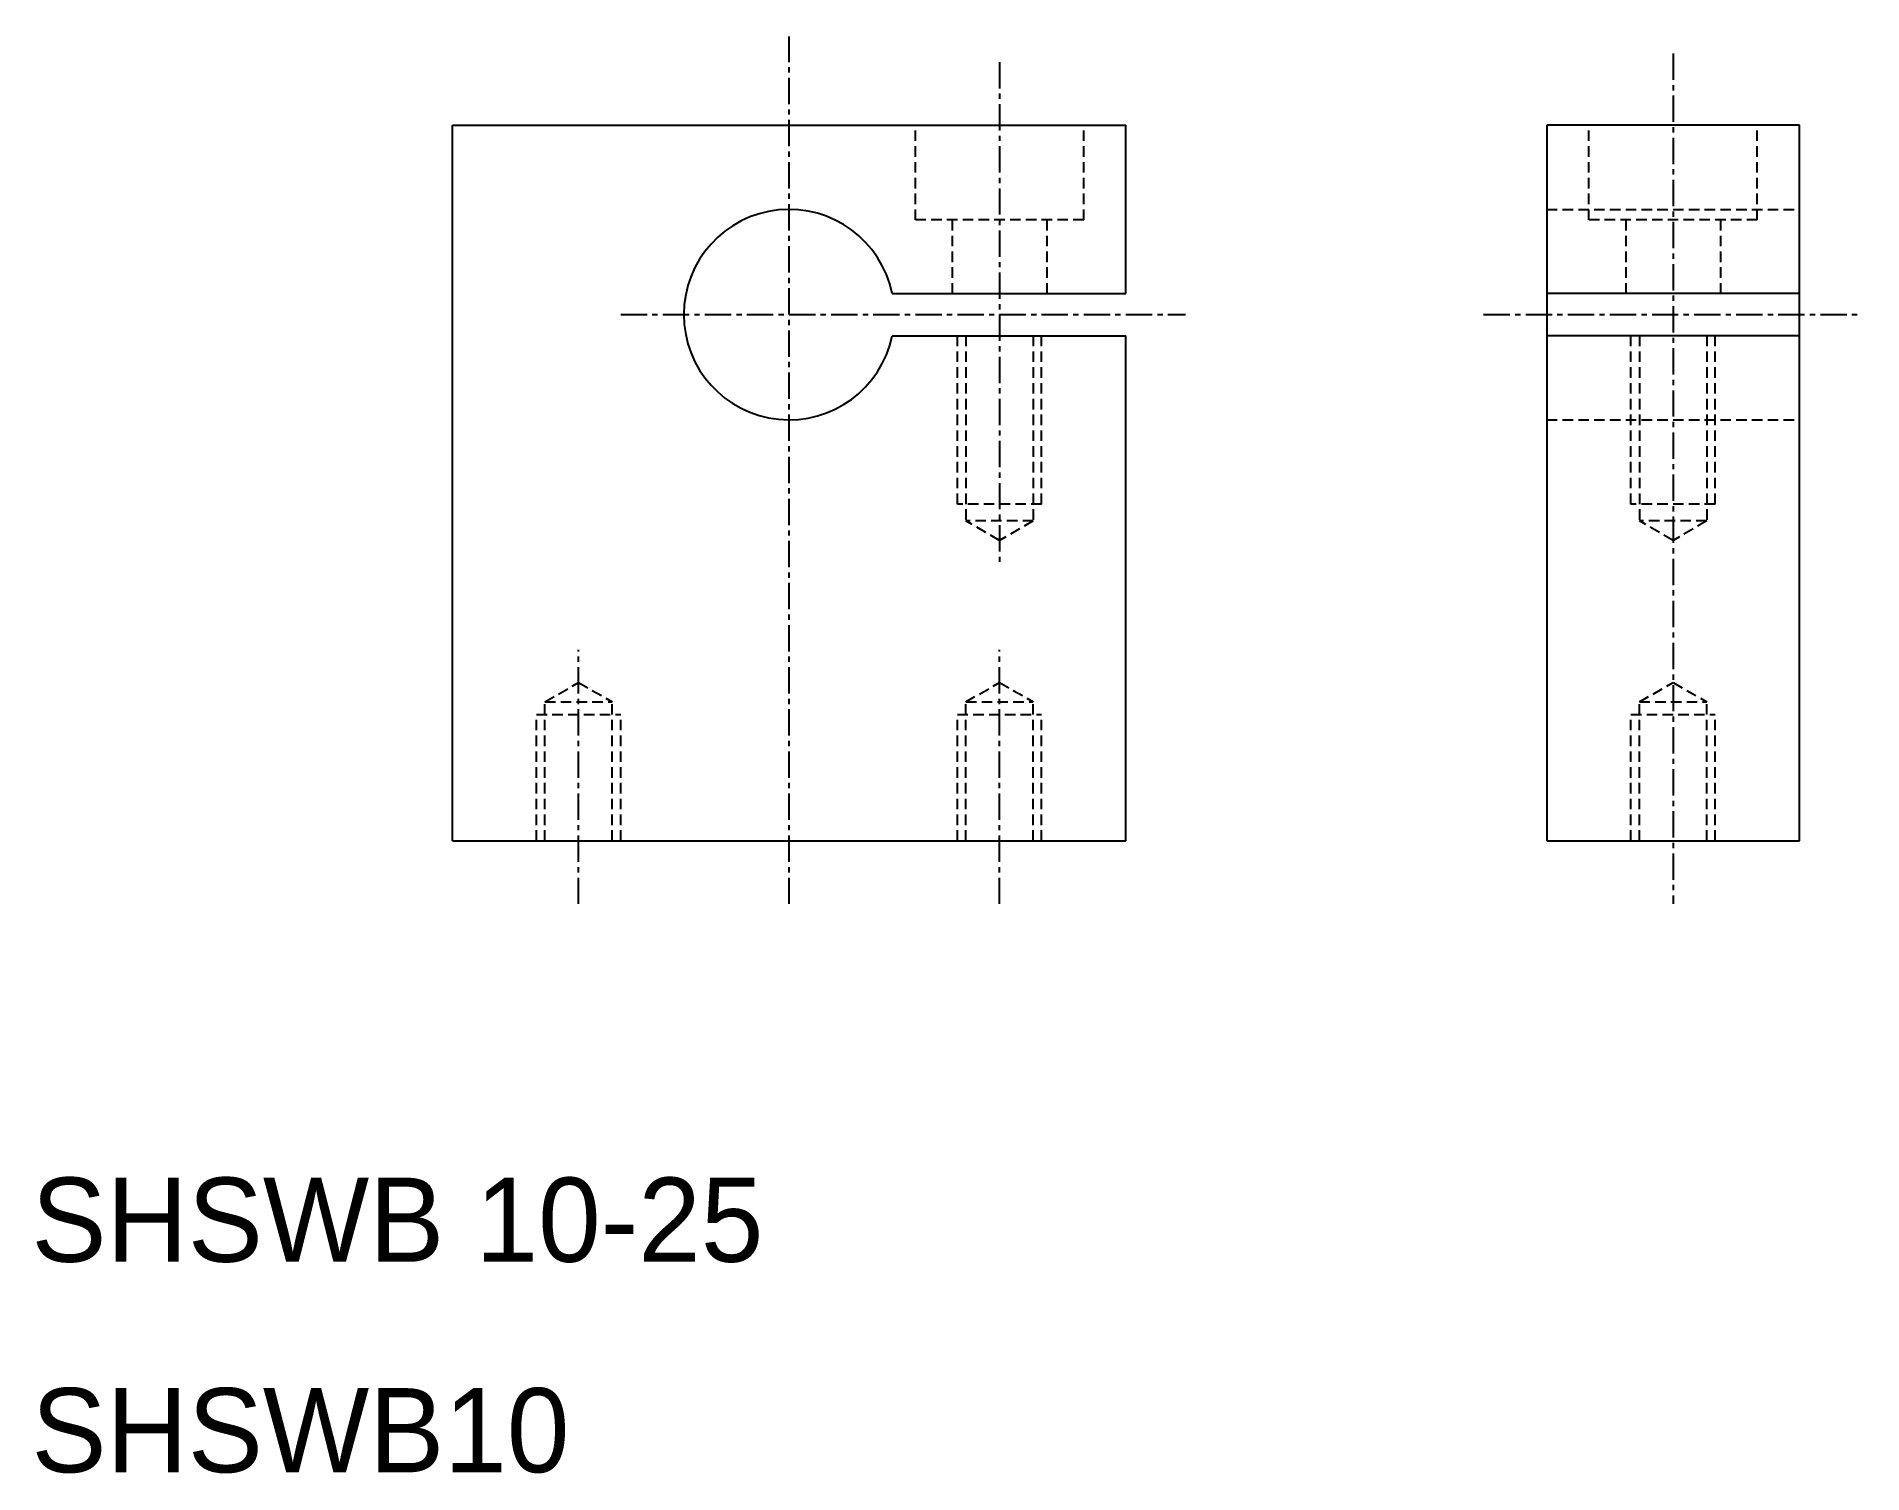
# Model space of a CAD drawing. Extents: x 10.2 to 97, y 9.9 to 78.2.
import ezdxf

# ---------------------------------------------------------------- set-up
doc = ezdxf.new("R2010")
doc.units = 0
doc.linetypes.add('CENTER', pattern=[2, 1.25, -0.25, 0.25, -0.25])
doc.linetypes.add('DASHED', pattern=[0.75, 0.5, -0.25])
doc.layers.get('0').update_dxf_attribs({"linetype": 'CONTINUOUS'})
doc.layers.add('CENTER', color=1, linetype='CENTER')

msp = doc.modelspace()

# ---------------------------------------------------------------- linework, layer by layer
at = {"color": 7, "linetype": 'CONTINUOUS'}
for p, q in [((30, 40), (30, 74)), ((30, 74), (62, 74)), ((62, 66), (62, 74)), ((82, 74), (82, 40)), ((94, 74), (82, 74)), ((94, 40), (94, 74)), ((50.899, 66), (62, 66)), ((94, 66), (82, 66)), ((50.899, 64), (62, 64)), ((62, 40), (62, 64)), ((94, 64), (82, 64)), ((30, 40), (62, 40)), ((82, 40), (94, 40))]:
    msp.add_line(p, q, dxfattribs=at)
at = {"color": 3, "linetype": 'DASHED'}
for p, q in [((52, 69.5), (52, 74)), ((60, 69.5), (60, 74)), ((84, 69.5), (84, 74)), ((92, 69.5), (92, 74)), ((60, 69.5), (52, 69.5)), ((53.75, 69.5), (53.75, 66)), ((58.25, 69.5), (58.25, 66)), ((82, 70), (94, 70)), ((92, 69.5), (84, 69.5)), ((85.75, 69.5), (85.75, 66)), ((90.25, 69.5), (90.25, 66)), ((54, 56), (54, 64)), ((54.4, 64), (54.4, 55.2)), ((57.6, 64), (57.6, 55.2)), ((58, 56), (58, 64)), ((86, 56), (86, 64)), ((86.4, 64), (86.4, 55.2)), ((89.6, 64), (89.6, 55.2)), ((90, 56), (90, 64)), ((82, 60), (94, 60)), ((58, 56), (54, 56)), ((90, 56), (86, 56)), ((56, 54.276), (54.4, 55.2)), ((57.6, 55.2), (54.4, 55.2)), ((57.6, 55.2), (56, 54.276)), ((88, 54.276), (86.4, 55.2)), ((89.6, 55.2), (86.4, 55.2)), ((89.6, 55.2), (88, 54.276)), ((34.4, 46.6), (36, 47.524)), ((36, 47.524), (37.6, 46.6)), ((54.4, 46.6), (56, 47.524)), ((56, 47.524), (57.6, 46.6)), ((86.4, 46.6), (88, 47.524)), ((88, 47.524), (89.6, 46.6)), ((34, 40), (34, 46)), ((34, 46), (38, 46)), ((34.4, 40), (34.4, 46.6)), ((34.4, 46.6), (37.6, 46.6)), ((37.6, 40), (37.6, 46.6)), ((38, 40), (38, 46)), ((54, 40), (54, 46)), ((54, 46), (58, 46)), ((54.4, 40), (54.4, 46.6)), ((54.4, 46.6), (57.6, 46.6)), ((57.6, 40), (57.6, 46.6)), ((58, 40), (58, 46)), ((86, 40), (86, 46)), ((86, 46), (90, 46)), ((86.4, 40), (86.4, 46.6)), ((86.4, 46.6), (89.6, 46.6)), ((89.6, 40), (89.6, 46.6)), ((90, 40), (90, 46))]:
    msp.add_line(p, q, dxfattribs=at)
at = {"color": 7, "linetype": 'CONTINUOUS'}
msp.add_arc((46, 65), 5, 11.53696, 348.46304, dxfattribs=at)
at = {"layer": 'CENTER', "color": 1, "linetype": 'CENTER'}
for p, q in [((46, 37), (46, 78.213)), ((88, 77.403), (88, 37)), ((56, 77), (56, 53)), ((38, 65), (64.838, 65)), ((79, 65), (97, 65)), ((36, 37), (36, 49.071)), ((56, 37), (56, 49.071))]:
    msp.add_line(p, q, dxfattribs=at)

# ---------------------------------------------------------------- texts
at = {"color": 7, "linetype": 'CONTINUOUS'}
for s, p in [('SHSWB 10-25', (10, 20)), ('SHSWB10', (10, 10))]:
    msp.add_text(s, height=4, dxfattribs=at).set_placement(p)

doc.saveas('drawing.dxf')
